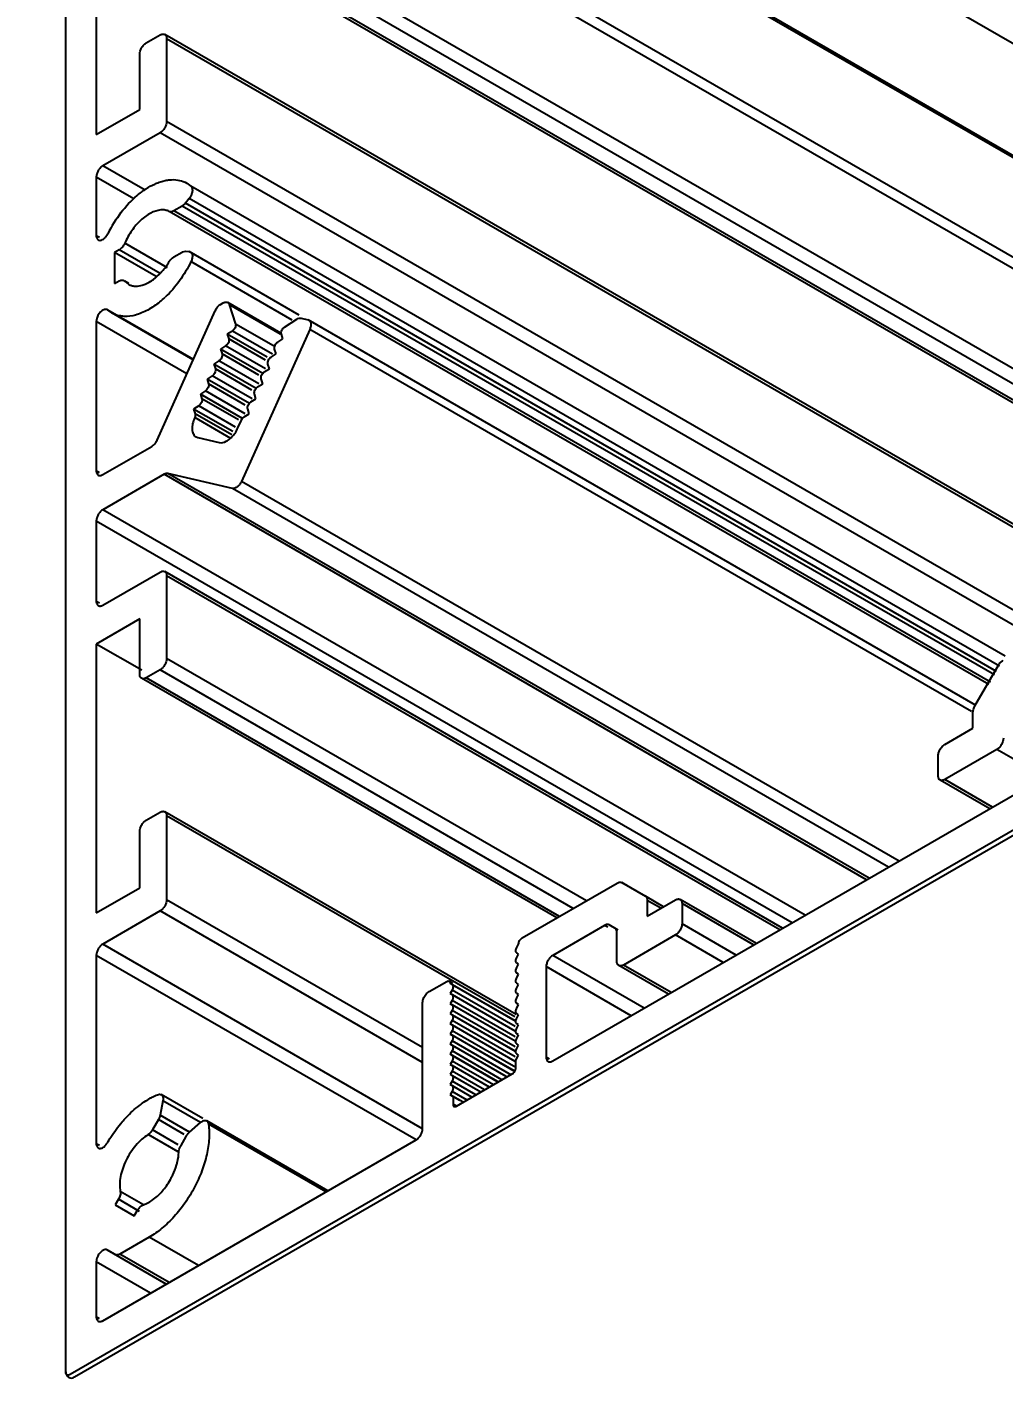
# Model space of a CAD drawing. Extents: x -1.8 to 17.5, y -14.1 to 0.
# Drawn here: x 0.893 to 2.482, y -4.994 to -2.797 of the extents above; entities that cross this region are included whole.
import ezdxf
from ezdxf import colors
from ezdxf.entities.mleader import LeaderData, LeaderLine
from ezdxf.math import Vec2, Vec3

# ---------------------------------------------------------------- set-up
doc = ezdxf.new("R2010")
doc.units = 0
doc.header["$LTSCALE"] = 0.5
doc.header["$MEASUREMENT"] = 0
doc.layers.add('FAB DWG', color=221, linetype='CONTINUOUS')
doc.layers.add('Housing', color=150, linetype='CONTINUOUS')
doc.styles.get("Standard").update_dxf_attribs({"font": 'arial.ttf'})

msp = doc.modelspace()

# ---------------------------------------------------------------- linework, layer by layer
at = {"layer": 'Housing', "linetype": 'Continuous', "lineweight": 25, "transparency": 16777216}
for p, q in [((0.95586, -2.89845), (0.95586, -1.73831)), ((3.28914, -3.28121), (1.10381, -2.01952)), ((3.2731, -3.45435), (1.17423, -2.24258)), ((3.2715, -3.45712), (1.17726, -2.24801)), ((3.25662, -3.61069), (1.12626, -2.38073)), ((3.24056, -3.61996), (1.11991, -2.39561)), ((1.00536, -2.53485), (1.00536, -2.97249)), ((3.09947, -3.70142), (1.11991, -2.55853)), ((3.05124, -3.72927), (1.07918, -2.5907)), ((3.05563, -3.72673), (1.08668, -2.58996)), ((3.07826, -3.71367), (1.1093, -2.5769)), ((1.08668, -2.82348), (1.1093, -2.81042)), ((2.74923, -3.75215), (1.1168, -2.80967)), ((2.74703, -3.75595), (1.11991, -2.81654)), ((1.11991, -2.81654), (1.11991, -2.95126)), ((1.07607, -2.93167), (1.07607, -2.84185)), ((0.95586, -4.98799), (0.95586, -2.89845)), ((1.00536, -2.97249), (1.07607, -2.93167)), ((2.56085, -3.78318), (1.11991, -2.95126)), ((1.1093, -2.96963), (1.01597, -3.02352)), ((2.53963, -3.79543), (1.1093, -2.96963)), ((1.08495, -3.06335), (1.01597, -3.02352)), ((1.06675, -3.07733), (1.00536, -3.04189)), ((1.00536, -3.04189), (1.00536, -3.13739)), ((1.11224, -3.04882), (1.11926, -3.04713)), ((1.15263, -3.05178), (1.15955, -3.05682)), ((2.48551, -3.82235), (1.15955, -3.05682)), ((1.14512, -3.08899), (1.13143, -3.0969)), ((2.46112, -3.8646), (1.13143, -3.0969)), ((2.46797, -3.85274), (1.14512, -3.08899)), ((1.1565, -3.07673), (1.15043, -3.08429)), ((2.47133, -3.84691), (1.15043, -3.08429)), ((2.47612, -3.83861), (1.1565, -3.07673)), ((2.45893, -3.86839), (1.12423, -3.09781)), ((1.01066, -3.14045), (1.00536, -3.13739)), ((1.04277, -3.16033), (1.03522, -3.16469)), ((1.10924, -3.19871), (1.04277, -3.16033)), ((1.1211, -3.1899), (1.0516, -3.14978)), ((1.15043, -3.16269), (1.1565, -3.16323)), ((1.33589, -3.2668), (1.1565, -3.16323)), ((1.1031, -3.20389), (1.03522, -3.16469)), ((1.03522, -3.16469), (1.03522, -3.21532)), ((1.13143, -3.17202), (1.14512, -3.16411)), ((1.32456, -3.2749), (1.15955, -3.17963)), ((1.03522, -3.21532), (1.04277, -3.21096)), ((1.05829, -3.21518), (1.0516, -3.21132)), ((1.0516, -3.21132), (1.05764, -3.21631)), ((1.20774, -3.24922), (1.21184, -3.24686)), ((1.30603, -3.29617), (1.21934, -3.24611)), ((1.30518, -3.29765), (1.22196, -3.24961)), ((1.22196, -3.24961), (1.23208, -3.28115)), ((1.16339, -3.33888), (1.02425, -3.25855)), ((1.03064, -3.26307), (1.02425, -3.25855)), ((1.16308, -3.33956), (1.03063, -3.26309)), ((1.10439, -3.47022), (1.19906, -3.25946)), ((1.31183, -3.28613), (1.33211, -3.27334)), ((1.33869, -3.27174), (1.35026, -3.27442)), ((1.15288, -3.36227), (1.00536, -3.2771)), ((1.00536, -3.2771), (1.00536, -3.52037)), ((1.22694, -3.29259), (1.21865, -3.29782)), ((1.2925, -3.33044), (1.22694, -3.29259)), ((1.29405, -3.31693), (1.23208, -3.28115)), ((1.35287, -3.28997), (1.24174, -3.53739)), ((2.43677, -3.90171), (1.35026, -3.27442)), ((2.43068, -3.91225), (1.35287, -3.28997)), ((1.21599, -3.31697), (1.2077, -3.3222)), ((1.28081, -3.35439), (1.21599, -3.31697)), ((1.28347, -3.33524), (1.21865, -3.29782)), ((1.21865, -3.29782), (1.22113, -3.30553)), ((1.28075, -3.33996), (1.22113, -3.30553)), ((1.30088, -3.31051), (1.30916, -3.30529)), ((1.30916, -3.30529), (1.30669, -3.29757)), ((1.27648, -3.3619), (1.2077, -3.3222)), ((1.2077, -3.3222), (1.21018, -3.32991)), ((1.2698, -3.36434), (1.21018, -3.32991)), ((1.28993, -3.33489), (1.29821, -3.32967)), ((1.29821, -3.32967), (1.29574, -3.32195)), ((1.20504, -3.34135), (1.19675, -3.34658)), ((1.26552, -3.38628), (1.19675, -3.34658)), ((1.19675, -3.34658), (1.19923, -3.35429)), ((1.25885, -3.38872), (1.19923, -3.35429)), ((1.26986, -3.37878), (1.20504, -3.34135)), ((1.27898, -3.35927), (1.28726, -3.35405)), ((1.28726, -3.35405), (1.28479, -3.34633)), ((1.19409, -3.36573), (1.1858, -3.37096)), ((1.25457, -3.41066), (1.1858, -3.37096)), ((1.1858, -3.37096), (1.18828, -3.37867)), ((1.2479, -3.4131), (1.18828, -3.37867)), ((1.25891, -3.40316), (1.19409, -3.36573)), ((1.26802, -3.38366), (1.27631, -3.37843)), ((1.27631, -3.37843), (1.27384, -3.37071)), ((1.18314, -3.39011), (1.17485, -3.39534)), ((1.24362, -3.43505), (1.17485, -3.39534)), ((1.17485, -3.39534), (1.17733, -3.40306)), ((1.23695, -3.43748), (1.17733, -3.40306)), ((1.24796, -3.42754), (1.18314, -3.39011)), ((1.25707, -3.40804), (1.26536, -3.40281)), ((1.26536, -3.40281), (1.26289, -3.39509)), ((1.17219, -3.41449), (1.1639, -3.41972)), ((1.22748, -3.45643), (1.1639, -3.41972)), ((1.1639, -3.41972), (1.16638, -3.42744)), ((1.23181, -3.44892), (1.17219, -3.41449)), ((1.24612, -3.43242), (1.25441, -3.42719)), ((1.25441, -3.42719), (1.25194, -3.41948)), ((1.2242, -3.46752), (1.16557, -3.43367)), ((1.226, -3.46186), (1.16638, -3.42744)), ((1.23607, -3.45036), (1.24175, -3.43772)), ((1.1679, -3.46496), (1.17079, -3.46617)), ((1.17079, -3.46617), (1.20554, -3.4742)), ((1.01597, -3.52649), (1.0957, -3.48046)), ((1.01066, -3.52343), (1.00536, -3.52037)), ((1.1159, -3.52596), (1.01597, -3.58365)), ((2.25965, -4.18629), (1.1159, -3.52596)), ((2.26381, -4.18389), (1.12198, -3.52466)), ((1.22697, -3.54893), (1.12198, -3.52466)), ((2.29528, -4.16572), (1.22697, -3.54893)), ((2.31266, -4.15569), (1.24174, -3.53739)), ((3.3724, -3.60102), (0.96293, -4.99208)), ((2.1385, -4.25624), (1.00536, -3.60202)), ((1.00536, -3.60202), (1.00536, -3.73289)), ((2.15971, -4.24399), (1.01597, -3.58365)), ((0.97001, -4.99572), (3.36533, -3.61327)), ((1.01597, -3.73901), (1.1093, -3.68512)), ((2.12289, -4.26524), (1.1168, -3.68438)), ((2.1185, -4.26778), (1.11991, -3.69125)), ((1.11991, -3.69125), (1.11991, -3.82597)), ((1.01066, -3.73595), (1.00536, -3.73289)), ((1.07607, -3.76147), (1.00536, -3.80229)), ((1.07607, -3.85128), (1.07607, -3.76147)), ((1.07961, -3.84516), (1.00536, -3.80229)), ((1.00536, -3.80229), (1.00536, -4.23994)), ((1.1093, -3.84434), (1.08668, -3.85741)), ((1.7821, -4.23278), (1.1093, -3.84434)), ((1.80332, -4.22053), (1.11991, -3.82597)), ((2.43594, -3.90314), (2.47427, -3.83676)), ((1.75508, -4.24838), (1.07918, -3.85815)), ((1.75948, -4.24584), (1.08668, -3.85741)), ((2.43283, -3.93933), (2.43283, -3.91359)), ((2.38687, -3.96587), (2.43283, -3.93933)), ((2.47173, -3.97404), (2.38687, -4.02303)), ((2.54951, -4.01895), (2.47173, -3.97404)), ((1.74853, -4.48137), (2.58681, -3.99742)), ((2.37627, -4.0169), (2.37627, -3.98424)), ((2.46026, -4.07047), (2.37937, -4.02377)), ((2.46466, -4.06794), (2.38687, -4.02303)), ((1.08668, -4.08926), (1.1093, -4.0762)), ((1.68902, -4.40582), (1.1168, -4.07545)), ((1.68683, -4.40963), (1.11991, -4.08232)), ((1.11991, -4.08232), (1.11991, -4.21871)), ((1.07607, -4.19911), (1.07607, -4.10763)), ((1.69874, -4.28091), (1.85357, -4.19152)), ((1.87027, -4.19608), (1.86107, -4.19078)), ((1.86107, -4.19078), (1.8994, -4.2129)), ((1.00536, -4.23994), (1.07607, -4.19911)), ((1.92919, -4.23011), (1.8994, -4.2129)), ((1.1093, -4.23708), (1.01597, -4.29097)), ((1.53674, -4.48386), (1.1093, -4.23708)), ((1.53674, -4.45936), (1.11991, -4.21871)), ((1.9025, -4.24551), (1.94847, -4.21898)), ((1.9248, -4.23264), (1.9025, -4.21977)), ((1.9025, -4.21977), (1.9025, -4.24551)), ((2.08014, -4.28993), (1.95597, -4.21824)), ((2.07575, -4.29246), (1.95907, -4.2251)), ((1.95907, -4.2251), (1.95907, -4.25776)), ((1.83307, -4.26051), (1.74853, -4.30932)), ((1.83837, -4.26357), (1.83307, -4.26051)), ((1.8552, -4.26822), (1.84057, -4.25977)), ((1.8499, -4.26516), (1.84057, -4.25977)), ((2.04746, -4.30879), (1.95907, -4.25776)), ((1.85301, -4.319), (1.85301, -4.27202)), ((1.94847, -4.27613), (1.86361, -4.32512)), ((2.02625, -4.32104), (1.94847, -4.27613)), ((1.53664, -4.59158), (1.01597, -4.29097)), ((1.69, -4.29631), (1.69305, -4.29089)), ((1.69308, -4.30728), (1.69, -4.30535)), ((1.52603, -4.60995), (1.00536, -4.30934)), ((1.00536, -4.30934), (1.00536, -4.61613)), ((1.69, -4.31277), (1.69308, -4.30728)), ((1.69308, -4.32374), (1.69, -4.32182)), ((1.69, -4.32923), (1.69308, -4.32374)), ((1.87633, -4.40759), (1.73792, -4.32769)), ((1.73792, -4.32769), (1.73792, -4.47525)), ((1.89754, -4.39535), (1.74853, -4.30932)), ((1.937, -4.37257), (1.85611, -4.32587)), ((1.94139, -4.37003), (1.86361, -4.32512)), ((1.69308, -4.34021), (1.69, -4.33828)), ((1.69, -4.34569), (1.69308, -4.34021)), ((1.54735, -4.36831), (1.57592, -4.35182)), ((1.58595, -4.3549), (1.57992, -4.35142)), ((1.68723, -4.4162), (1.58158, -4.3552)), ((1.58466, -4.36617), (1.58158, -4.37166)), ((1.58158, -4.37166), (1.58466, -4.37359)), ((1.68723, -4.43266), (1.58158, -4.37166)), ((1.58162, -4.35522), (1.58466, -4.35713)), ((1.68716, -4.41631), (1.58466, -4.35713)), ((1.68723, -4.42539), (1.58466, -4.36617)), ((1.69308, -4.35667), (1.69, -4.35474)), ((1.69, -4.36215), (1.69308, -4.35667)), ((1.69308, -4.37313), (1.69, -4.3712)), ((1.53675, -4.59139), (1.53674, -4.38669)), ((1.58466, -4.38263), (1.58158, -4.38812)), ((1.58158, -4.38812), (1.58466, -4.39005)), ((1.68723, -4.44912), (1.58158, -4.38812)), ((1.68717, -4.43277), (1.58466, -4.37359)), ((1.68723, -4.44185), (1.58466, -4.38263)), ((1.68717, -4.44923), (1.58466, -4.39005)), ((1.69, -4.37862), (1.69308, -4.37313)), ((1.69308, -4.38959), (1.69, -4.38766)), ((1.69, -4.39508), (1.69308, -4.38959)), ((1.58466, -4.3991), (1.58158, -4.40458)), ((1.58158, -4.40458), (1.58466, -4.40651)), ((1.68723, -4.46558), (1.58158, -4.40458)), ((1.58466, -4.41556), (1.58158, -4.42104)), ((1.68723, -4.45831), (1.58466, -4.3991)), ((1.68717, -4.46569), (1.58466, -4.40651)), ((1.68723, -4.47477), (1.58466, -4.41556)), ((1.69308, -4.40605), (1.69, -4.40412)), ((1.69, -4.41154), (1.69308, -4.40605)), ((1.58158, -4.42104), (1.58466, -4.42297)), ((1.68723, -4.48204), (1.58158, -4.42104)), ((1.58466, -4.43202), (1.58158, -4.43751)), ((1.58158, -4.43751), (1.58466, -4.43943)), ((1.68558, -4.49755), (1.58158, -4.43751)), ((1.68717, -4.48215), (1.58466, -4.42297)), ((1.68873, -4.4921), (1.58466, -4.43202)), ((1.69309, -4.42251), (1.69, -4.42059)), ((1.69, -4.428), (1.69309, -4.42251)), ((1.69309, -4.43898), (1.69, -4.43705)), ((1.58466, -4.44848), (1.58158, -4.45397)), ((1.58158, -4.45397), (1.58466, -4.45589)), ((1.67298, -4.50673), (1.58158, -4.45397)), ((1.68552, -4.49766), (1.58466, -4.43943)), ((1.6816, -4.50445), (1.58466, -4.44848)), ((1.67291, -4.50684), (1.58466, -4.45589)), ((1.69, -4.44446), (1.69309, -4.43898)), ((1.69309, -4.45544), (1.69, -4.45351)), ((1.69, -4.46092), (1.69309, -4.45544)), ((1.58466, -4.46494), (1.58158, -4.47043)), ((1.58158, -4.47043), (1.58467, -4.47236)), ((1.65878, -4.515), (1.58158, -4.47043)), ((1.58467, -4.4814), (1.58158, -4.48689)), ((1.66585, -4.51181), (1.58466, -4.46494)), ((1.65872, -4.51511), (1.58467, -4.47236)), ((1.65192, -4.52023), (1.58467, -4.4814)), ((1.68843, -4.48019), (1.69309, -4.4719)), ((1.68843, -4.49262), (1.68843, -4.48019)), ((1.69309, -4.4719), (1.69, -4.46997)), ((1.74323, -4.47831), (1.73792, -4.47525)), ((1.58158, -4.48689), (1.58467, -4.48882)), ((1.64563, -4.52386), (1.58158, -4.48689)), ((1.58467, -4.49786), (1.58158, -4.50335)), ((1.58158, -4.50335), (1.58467, -4.50528)), ((1.63137, -4.53209), (1.58158, -4.50335)), ((1.6455, -4.52394), (1.58467, -4.48882)), ((1.63766, -4.52846), (1.58467, -4.49786)), ((1.5919, -4.55488), (1.68277, -4.50242)), ((1.58467, -4.51433), (1.58158, -4.51981)), ((1.58158, -4.51981), (1.58467, -4.52174)), ((1.61711, -4.54033), (1.58158, -4.51981)), ((1.63124, -4.53217), (1.58467, -4.50528)), ((1.62341, -4.53669), (1.58467, -4.51433)), ((1.61699, -4.5404), (1.58467, -4.52174)), ((1.11397, -4.54643), (1.1092, -4.56974)), ((1.17876, -4.57518), (1.11122, -4.53619)), ((1.17501, -4.58167), (1.11397, -4.54643)), ((1.58467, -4.53079), (1.58159, -4.53627)), ((1.58159, -4.53627), (1.58625, -4.53919)), ((1.60286, -4.54856), (1.58159, -4.53627)), ((1.60915, -4.54492), (1.58467, -4.53079)), ((1.59728, -4.54556), (1.58625, -4.53919)), ((1.58625, -4.53919), (1.58625, -4.55162)), ((1.5919, -4.55488), (1.58625, -4.55162)), ((1.10645, -4.57682), (1.09677, -4.59359)), ((1.1483, -4.60097), (1.10645, -4.57682)), ((1.15721, -4.59746), (1.1092, -4.56974)), ((1.15721, -4.59746), (1.17501, -4.58167)), ((1.3824, -4.69275), (1.18526, -4.57893)), ((1.37938, -4.6945), (1.18826, -4.58415)), ((1.01597, -4.9043), (1.52614, -4.60977)), ((1.13869, -4.62954), (1.0897, -4.60125)), ((1.13861, -4.61775), (1.09677, -4.59359)), ((1.14277, -4.62015), (1.15245, -4.60337)), ((1.01066, -4.61919), (1.00536, -4.61613)), ((1.08217, -4.71551), (1.04448, -4.69375)), ((1.04158, -4.7065), (1.03624, -4.71575)), ((1.03624, -4.71575), (1.06724, -4.73365)), ((1.07593, -4.72632), (1.04158, -4.7065)), ((1.06724, -4.73365), (1.07258, -4.72439)), ((1.1194, -4.84459), (1.02347, -4.7892)), ((1.03633, -4.79663), (1.02347, -4.7892)), ((1.09163, -4.76829), (1.04383, -4.79589)), ((1.17159, -4.81446), (1.09163, -4.76829)), ((1.09379, -4.85937), (1.00536, -4.80832)), ((1.00536, -4.80832), (1.00536, -4.89818)), ((1.12379, -4.84205), (1.04383, -4.79589)), ((1.01066, -4.90124), (1.00536, -4.89818))]:
    msp.add_line(p, q, dxfattribs=at)
for centre, radius, start, end in [((1.21226, -3.22711), 0.20974, 142.62871, 153.68564), ((1.00754, -3.12064), 0.16049, 309.1231, 313.28926), ((1.05118, -3.22744), 0.04115, 240.04298, 246.25343), ((1.15843, -4.65863), 0.13359, 119.09482, 121.67657), ((0.96449, -4.98895), 0.00874, 170.77762, 309.18642)]:
    msp.add_arc(centre, radius, start, end, dxfattribs=at)
for points, knots in [([(1.1093, -2.81042), (1.10996, -2.81004), (1.11127, -2.80942), (1.11328, -2.80893), (1.11517, -2.80897), (1.11631, -2.80939), (1.11681, -2.80967)], [0, 0, 0, 0, 0.2881154, 0.5482204, 0.7822317, 1, 1, 1, 1]), ([(1.11681, -2.80967), (1.1173, -2.80996), (1.11823, -2.81074), (1.11921, -2.81236), (1.11979, -2.81434), (1.11991, -2.81578), (1.11991, -2.81654)], [0, 0, 0, 0, 0.2177674, 0.4517782, 0.7118835, 1, 1, 1, 1]), ([(1.07607, -2.84185), (1.07607, -2.84011), (1.07673, -2.83645), (1.07899, -2.83129), (1.08233, -2.82675), (1.08517, -2.82435), (1.08668, -2.82348)], [0, 0, 0, 0, 0.237021, 0.5000011, 0.7629806, 1, 1, 1, 1]), ([(1.11991, -2.95126), (1.11991, -2.953), (1.11925, -2.95667), (1.11699, -2.96182), (1.11365, -2.96636), (1.11081, -2.96877), (1.1093, -2.96963)], [0, 0, 0, 0, 0.237021, 0.5000011, 0.7629806, 1, 1, 1, 1]), ([(1.01597, -3.02352), (1.01446, -3.02439), (1.01162, -3.02679), (1.00828, -3.03133), (1.00602, -3.03649), (1.00536, -3.04016), (1.00536, -3.04189)], [0, 0, 0, 0, 0.2370194, 0.4999989, 0.762979, 1, 1, 1, 1]), ([(1.04557, -3.0998), (1.05336, -3.08962), (1.06622, -3.07572), (1.08557, -3.06111), (1.09553, -3.05551), (1.10051, -3.05323)], [0, 0, 0, 0, 0.5298122, 0.7739128, 1, 1, 1, 1]), ([(1.10051, -3.05323), (1.10148, -3.05278), (1.10531, -3.05111), (1.10926, -3.04969), (1.11224, -3.04882)], [0, 0, 0, 0, 0.2573806, 1, 1, 1, 1]), ([(1.11926, -3.04713), (1.12001, -3.04699), (1.12292, -3.04649), (1.12588, -3.0462), (1.12808, -3.04611)], [0, 0, 0, 0, 0.2562496, 1, 1, 1, 1]), ([(1.12808, -3.04611), (1.13243, -3.04594), (1.141, -3.04661), (1.14905, -3.04972), (1.15263, -3.05178)], [0, 0, 0, 0, 0.513827, 1, 1, 1, 1]), ([(1.16062, -3.06937), (1.16039, -3.07003), (1.15932, -3.07264), (1.15783, -3.07508), (1.1565, -3.07673)], [0, 0, 0, 0, 0.248862, 1, 1, 1, 1]), ([(1.15955, -3.05682), (1.1602, -3.0574), (1.16159, -3.05954), (1.16208, -3.06406), (1.16128, -3.06754), (1.16062, -3.06937)], [0, 0, 0, 0, 0.1981575, 0.5592671, 1, 1, 1, 1]), ([(1.11033, -3.09549), (1.10472, -3.09599), (1.09608, -3.09902), (1.08559, -3.10558), (1.07453, -3.11469), (1.06223, -3.12914), (1.0547, -3.14262), (1.0516, -3.14978)], [0, 0, 0, 0, 0.2030967, 0.3203157, 0.4466231, 0.7186025, 1, 1, 1, 1]), ([(1.12423, -3.09781), (1.12217, -3.0968), (1.11757, -3.09538), (1.11277, -3.09527), (1.11033, -3.09549)], [0, 0, 0, 0, 0.4832071, 1, 1, 1, 1]), ([(1.13143, -3.0969), (1.13024, -3.09759), (1.12788, -3.09857), (1.12524, -3.0983), (1.12423, -3.09781)], [0, 0, 0, 0, 0.549361, 1, 1, 1, 1]), ([(1.15043, -3.08429), (1.15003, -3.08478), (1.14848, -3.08657), (1.14663, -3.08813), (1.14512, -3.08899)], [0, 0, 0, 0, 0.2662829, 1, 1, 1, 1]), ([(1.00536, -3.13739), (1.00536, -3.13814), (1.00548, -3.13959), (1.00606, -3.14157), (1.00704, -3.14319), (1.00797, -3.14397), (1.00847, -3.14425)], [0, 0, 0, 0, 0.2883647, 0.5484325, 0.7822182, 1, 1, 1, 1]), ([(1.00847, -3.14425), (1.00922, -3.14469), (1.01113, -3.14517), (1.01418, -3.14454), (1.01731, -3.14282), (1.0192, -3.14112), (1.02012, -3.14013)], [0, 0, 0, 0, 0.1981738, 0.425496, 0.6937997, 1, 1, 1, 1]), ([(1.02012, -3.14013), (1.02053, -3.13969), (1.02212, -3.13785), (1.02344, -3.13577), (1.02425, -3.13413)], [0, 0, 0, 0, 0.2456996, 1, 1, 1, 1]), ([(1.0516, -3.14978), (1.05064, -3.15201), (1.04819, -3.15602), (1.04469, -3.15923), (1.04277, -3.16033)], [0, 0, 0, 0, 0.5239884, 1, 1, 1, 1]), ([(1.14512, -3.16411), (1.14557, -3.16385), (1.14721, -3.16302), (1.1491, -3.16257), (1.15043, -3.16269)], [0, 0, 0, 0, 0.2798197, 1, 1, 1, 1]), ([(1.1565, -3.16323), (1.15713, -3.16329), (1.15836, -3.16361), (1.15994, -3.16476), (1.16108, -3.16647), (1.16172, -3.16864), (1.16188, -3.17115), (1.16144, -3.17495), (1.16045, -3.1778), (1.15955, -3.17963)], [0, 0, 0, 0, 0.0971311, 0.1932796, 0.2956465, 0.4101772, 0.5394648, 0.6835137, 1, 1, 1, 1]), ([(1.11033, -3.19779), (1.11162, -3.19642), (1.11672, -3.19066), (1.12122, -3.18438), (1.12423, -3.17942)], [0, 0, 0, 0, 0.2453843, 1, 1, 1, 1]), ([(1.15955, -3.17963), (1.15422, -3.19057), (1.14187, -3.21119), (1.12613, -3.2294), (1.11758, -3.23745)], [0, 0, 0, 0, 0.5089765, 1, 1, 1, 1]), ([(1.12423, -3.17942), (1.12518, -3.17786), (1.12729, -3.17508), (1.13, -3.17284), (1.13143, -3.17202)], [0, 0, 0, 0, 0.5254868, 1, 1, 1, 1]), ([(1.09421, -3.21139), (1.09562, -3.21049), (1.10141, -3.20648), (1.10666, -3.2017), (1.11033, -3.19779)], [0, 0, 0, 0, 0.2377601, 1, 1, 1, 1]), ([(1.04277, -3.21096), (1.04359, -3.21049), (1.0452, -3.20975), (1.04769, -3.20937), (1.04996, -3.20986), (1.05114, -3.21078), (1.0516, -3.21132)], [0, 0, 0, 0, 0.2936171, 0.5491674, 0.7772045, 1, 1, 1, 1]), ([(1.05763, -3.21632), (1.05813, -3.21661), (1.06017, -3.21769), (1.06237, -3.21846), (1.06406, -3.21885)], [0, 0, 0, 0, 0.2480451, 1, 1, 1, 1]), ([(1.06406, -3.21885), (1.06512, -3.21909), (1.06967, -3.21983), (1.07437, -3.21939), (1.07779, -3.2186)], [0, 0, 0, 0, 0.2367384, 1, 1, 1, 1]), ([(1.07779, -3.2186), (1.07915, -3.21829), (1.08492, -3.21663), (1.09033, -3.21387), (1.09421, -3.21139)], [0, 0, 0, 0, 0.2327367, 1, 1, 1, 1]), ([(1.1088, -3.24514), (1.10263, -3.25015), (1.093, -3.25681), (1.07941, -3.26332), (1.06684, -3.26766), (1.05425, -3.26942), (1.04249, -3.26796), (1.03712, -3.26621), (1.03461, -3.2651)], [0, 0, 0, 0, 0.2965115, 0.4327067, 0.5604257, 0.7913653, 0.8976133, 1, 1, 1, 1]), ([(1.19906, -3.25946), (1.20003, -3.25729), (1.20245, -3.25341), (1.20588, -3.2503), (1.20774, -3.24922)], [0, 0, 0, 0, 0.5243466, 1, 1, 1, 1]), ([(1.21184, -3.24686), (1.21249, -3.24648), (1.2138, -3.24586), (1.21582, -3.24537), (1.21771, -3.24541), (1.21884, -3.24583), (1.21934, -3.24611)], [0, 0, 0, 0, 0.2889558, 0.5489335, 0.7822771, 1, 1, 1, 1]), ([(1.21934, -3.24611), (1.21995, -3.24647), (1.22107, -3.2475), (1.22173, -3.24887), (1.22196, -3.24961)], [0, 0, 0, 0, 0.4766691, 1, 1, 1, 1]), ([(1.00662, -3.27057), (1.00642, -3.27113), (1.00574, -3.27324), (1.00536, -3.27547), (1.00536, -3.2771)], [0, 0, 0, 0, 0.2665048, 1, 1, 1, 1]), ([(1.02425, -3.25855), (1.02371, -3.25808), (1.02238, -3.25736), (1.02, -3.25718), (1.01745, -3.25787), (1.01382, -3.2599), (1.00976, -3.26408), (1.00746, -3.26828), (1.00662, -3.27057)], [0, 0, 0, 0, 0.0881009, 0.1822814, 0.2894767, 0.4123014, 0.6964309, 1, 1, 1, 1]), ([(1.33211, -3.27334), (1.33318, -3.27267), (1.33528, -3.27165), (1.33767, -3.27151), (1.33869, -3.27174)], [0, 0, 0, 0, 0.5460165, 1, 1, 1, 1]), ([(1.23208, -3.28115), (1.23237, -3.28205), (1.2324, -3.28422), (1.23143, -3.28741), (1.22959, -3.29038), (1.22788, -3.292), (1.22694, -3.29259)], [0, 0, 0, 0, 0.2151212, 0.4749075, 0.7489953, 1, 1, 1, 1]), ([(1.30669, -3.29757), (1.3064, -3.29667), (1.30636, -3.2945), (1.30734, -3.29131), (1.30918, -3.28835), (1.31089, -3.28672), (1.31183, -3.28613)], [0, 0, 0, 0, 0.2151212, 0.4749075, 0.7489953, 1, 1, 1, 1]), ([(1.35026, -3.27442), (1.35081, -3.27455), (1.35189, -3.27499), (1.35374, -3.27666), (1.35498, -3.28011), (1.3547, -3.28493), (1.35363, -3.28827), (1.35287, -3.28997)], [0, 0, 0, 0, 0.0957671, 0.1930851, 0.412381, 0.6851869, 1, 1, 1, 1]), ([(1.22113, -3.30553), (1.22142, -3.30643), (1.22145, -3.3086), (1.22048, -3.31179), (1.21864, -3.31476), (1.21693, -3.31638), (1.21599, -3.31697)], [0, 0, 0, 0, 0.2151212, 0.4749075, 0.7489953, 1, 1, 1, 1]), ([(1.29574, -3.32195), (1.29545, -3.32105), (1.29541, -3.31888), (1.29639, -3.3157), (1.29823, -3.31273), (1.29994, -3.3111), (1.30088, -3.31051)], [0, 0, 0, 0, 0.2151212, 0.4749075, 0.7489953, 1, 1, 1, 1]), ([(1.21018, -3.32991), (1.21047, -3.33081), (1.2105, -3.33298), (1.20953, -3.33617), (1.20769, -3.33914), (1.20597, -3.34076), (1.20504, -3.34135)], [0, 0, 0, 0, 0.2151212, 0.4749075, 0.7489953, 1, 1, 1, 1]), ([(1.28479, -3.34633), (1.2845, -3.34543), (1.28446, -3.34326), (1.28544, -3.34008), (1.28728, -3.33711), (1.28899, -3.33548), (1.28993, -3.33489)], [0, 0, 0, 0, 0.2151212, 0.4749075, 0.7489953, 1, 1, 1, 1]), ([(1.19923, -3.35429), (1.19952, -3.3552), (1.19955, -3.35737), (1.19857, -3.36055), (1.19673, -3.36352), (1.19502, -3.36514), (1.19409, -3.36573)], [0, 0, 0, 0, 0.2151212, 0.4749075, 0.7489953, 1, 1, 1, 1]), ([(1.27384, -3.37071), (1.27355, -3.36981), (1.27351, -3.36764), (1.27449, -3.36446), (1.27633, -3.36149), (1.27804, -3.35986), (1.27898, -3.35927)], [0, 0, 0, 0, 0.2151212, 0.4749075, 0.7489953, 1, 1, 1, 1]), ([(1.18828, -3.37867), (1.18857, -3.37958), (1.1886, -3.38175), (1.18762, -3.38493), (1.18578, -3.3879), (1.18407, -3.38952), (1.18314, -3.39011)], [0, 0, 0, 0, 0.2151212, 0.4749075, 0.7489953, 1, 1, 1, 1]), ([(1.17733, -3.40306), (1.17761, -3.40396), (1.17765, -3.40613), (1.17667, -3.40931), (1.17483, -3.41228), (1.17312, -3.4139), (1.17219, -3.41449)], [0, 0, 0, 0, 0.2151212, 0.4749075, 0.7489953, 1, 1, 1, 1]), ([(1.26289, -3.39509), (1.2626, -3.39419), (1.26256, -3.39202), (1.26354, -3.38884), (1.26538, -3.38587), (1.26709, -3.38425), (1.26802, -3.38366)], [0, 0, 0, 0, 0.2151212, 0.4749075, 0.7489953, 1, 1, 1, 1]), ([(1.25194, -3.41948), (1.25165, -3.41857), (1.25161, -3.4164), (1.25259, -3.41322), (1.25443, -3.41025), (1.25614, -3.40863), (1.25707, -3.40804)], [0, 0, 0, 0, 0.2151212, 0.4749075, 0.7489953, 1, 1, 1, 1]), ([(1.16557, -3.43367), (1.16412, -3.43683), (1.16198, -3.4431), (1.16114, -3.4511), (1.162, -3.45674), (1.16328, -3.46025), (1.16523, -3.46308), (1.16695, -3.46448), (1.16787, -3.46501)], [0, 0, 0, 0, 0.3067161, 0.5801766, 0.6996608, 0.8077327, 0.9065737, 1, 1, 1, 1]), ([(1.16638, -3.42744), (1.16667, -3.42836), (1.16671, -3.43056), (1.16605, -3.43261), (1.16557, -3.43367)], [0, 0, 0, 0, 0.4531292, 1, 1, 1, 1]), ([(1.24175, -3.43772), (1.24224, -3.43662), (1.24347, -3.43463), (1.24519, -3.43301), (1.24612, -3.43242)], [0, 0, 0, 0, 0.5214405, 1, 1, 1, 1]), ([(1.0957, -3.48046), (1.09757, -3.47938), (1.101, -3.47627), (1.10342, -3.47238), (1.10439, -3.47022)], [0, 0, 0, 0, 0.4756534, 1, 1, 1, 1]), ([(1.20554, -3.4742), (1.20936, -3.47508), (1.21486, -3.47356), (1.22027, -3.47024), (1.22443, -3.46703), (1.22723, -3.46409), (1.22895, -3.46195)], [0, 0, 0, 0, 0.4278433, 0.5593213, 0.6993181, 1, 1, 1, 1]), ([(1.22895, -3.46195), (1.22966, -3.46107), (1.2324, -3.45744), (1.23468, -3.45347), (1.23607, -3.45036)], [0, 0, 0, 0, 0.2490508, 1, 1, 1, 1]), ([(1.00536, -3.52037), (1.00536, -3.52113), (1.00548, -3.52257), (1.00606, -3.52455), (1.00704, -3.52617), (1.00797, -3.52695), (1.00846, -3.52724)], [0, 0, 0, 0, 0.2881165, 0.5482218, 0.7822326, 1, 1, 1, 1]), ([(1.00846, -3.52724), (1.00896, -3.52752), (1.0101, -3.52794), (1.01199, -3.52798), (1.014, -3.52749), (1.01531, -3.52687), (1.01597, -3.52649)], [0, 0, 0, 0, 0.2177683, 0.4517796, 0.7118846, 1, 1, 1, 1]), ([(1.12198, -3.52466), (1.12104, -3.52444), (1.11885, -3.52453), (1.11689, -3.52538), (1.1159, -3.52596)], [0, 0, 0, 0, 0.4573057, 1, 1, 1, 1]), ([(1.24174, -3.53739), (1.24094, -3.53917), (1.23945, -3.54169), (1.23696, -3.54459), (1.2336, -3.54767), (1.22967, -3.54956), (1.22697, -3.54893)], [0, 0, 0, 0, 0.2964688, 0.4411212, 0.5777601, 1, 1, 1, 1]), ([(1.01597, -3.58365), (1.01446, -3.58452), (1.01162, -3.58692), (1.00828, -3.59146), (1.00602, -3.59662), (1.00536, -3.60028), (1.00536, -3.60202)], [0, 0, 0, 0, 0.2370194, 0.4999989, 0.762979, 1, 1, 1, 1]), ([(1.1093, -3.68512), (1.10996, -3.68475), (1.11127, -3.68413), (1.11328, -3.68364), (1.11517, -3.68368), (1.11631, -3.68409), (1.11681, -3.68438)], [0, 0, 0, 0, 0.2881154, 0.5482204, 0.7822317, 1, 1, 1, 1]), ([(1.11681, -3.68438), (1.1173, -3.68467), (1.11823, -3.68544), (1.11921, -3.68706), (1.11979, -3.68905), (1.11991, -3.69049), (1.11991, -3.69125)], [0, 0, 0, 0, 0.2177674, 0.4517782, 0.7118835, 1, 1, 1, 1]), ([(1.00536, -3.73289), (1.00536, -3.73364), (1.00548, -3.73509), (1.00606, -3.73707), (1.00704, -3.73869), (1.00797, -3.73947), (1.00846, -3.73976)], [0, 0, 0, 0, 0.2881165, 0.5482218, 0.7822326, 1, 1, 1, 1]), ([(1.00846, -3.73976), (1.00896, -3.74004), (1.0101, -3.74046), (1.01199, -3.74049), (1.014, -3.74001), (1.01531, -3.73939), (1.01597, -3.73901)], [0, 0, 0, 0, 0.2177683, 0.4517796, 0.7118846, 1, 1, 1, 1]), ([(1.11991, -3.82597), (1.11991, -3.82771), (1.11925, -3.83137), (1.11699, -3.83653), (1.11365, -3.84107), (1.11081, -3.84347), (1.1093, -3.84434)], [0, 0, 0, 0, 0.237021, 0.5000011, 0.7629806, 1, 1, 1, 1]), ([(2.47427, -3.83676), (2.47523, -3.83509), (2.47741, -3.83211), (2.48026, -3.82971), (2.48177, -3.82884)], [0, 0, 0, 0, 0.525567, 1, 1, 1, 1]), ([(1.07918, -3.85815), (1.07868, -3.85786), (1.07775, -3.85709), (1.07677, -3.85546), (1.07619, -3.85348), (1.07607, -3.85204), (1.07607, -3.85128)], [0, 0, 0, 0, 0.2177674, 0.4517782, 0.7118835, 1, 1, 1, 1]), ([(1.08668, -3.85741), (1.08602, -3.85778), (1.08471, -3.8584), (1.0827, -3.85889), (1.08081, -3.85885), (1.07967, -3.85844), (1.07918, -3.85815)], [0, 0, 0, 0, 0.2881154, 0.5482204, 0.7822317, 1, 1, 1, 1]), ([(2.43283, -3.91359), (2.43283, -3.91185), (2.43349, -3.90819), (2.43498, -3.90481), (2.43594, -3.90314)], [0, 0, 0, 0, 0.4744341, 1, 1, 1, 1]), ([(2.37769, -3.9773), (2.37862, -3.97488), (2.38057, -3.97149), (2.38398, -3.96787), (2.38589, -3.96644), (2.38687, -3.96587)], [0, 0, 0, 0, 0.5217684, 0.7723383, 1, 1, 1, 1]), ([(2.48233, -3.95567), (2.48233, -3.9574), (2.48167, -3.96107), (2.47941, -3.96623), (2.47607, -3.97077), (2.47323, -3.97317), (2.47173, -3.97404)], [0, 0, 0, 0, 0.237021, 0.5000011, 0.7629806, 1, 1, 1, 1]), ([(2.37627, -3.98424), (2.37627, -3.98369), (2.37641, -3.98132), (2.37703, -3.979), (2.37769, -3.9773)], [0, 0, 0, 0, 0.2310664, 1, 1, 1, 1]), ([(2.37937, -4.02377), (2.37888, -4.02348), (2.37795, -4.02271), (2.37697, -4.02108), (2.37639, -4.0191), (2.37627, -4.01766), (2.37627, -4.0169)], [0, 0, 0, 0, 0.2177674, 0.4517782, 0.7118835, 1, 1, 1, 1]), ([(2.38687, -4.02303), (2.38622, -4.0234), (2.38491, -4.02402), (2.3829, -4.02451), (2.381, -4.02447), (2.37987, -4.02406), (2.37937, -4.02377)], [0, 0, 0, 0, 0.2881154, 0.5482204, 0.7822317, 1, 1, 1, 1]), ([(1.1093, -4.0762), (1.10996, -4.07582), (1.11127, -4.0752), (1.11328, -4.07472), (1.11517, -4.07475), (1.11631, -4.07517), (1.11681, -4.07545)], [0, 0, 0, 0, 0.2881154, 0.5482204, 0.7822317, 1, 1, 1, 1]), ([(1.11681, -4.07545), (1.1173, -4.07574), (1.11823, -4.07652), (1.11921, -4.07814), (1.11979, -4.08012), (1.11991, -4.08157), (1.11991, -4.08232)], [0, 0, 0, 0, 0.2177674, 0.4517782, 0.7118835, 1, 1, 1, 1]), ([(1.07607, -4.10763), (1.07607, -4.1059), (1.07673, -4.10223), (1.07899, -4.09707), (1.08233, -4.09253), (1.08517, -4.09013), (1.08668, -4.08926)], [0, 0, 0, 0, 0.237021, 0.5000011, 0.7629806, 1, 1, 1, 1]), ([(1.85357, -4.19152), (1.85423, -4.19114), (1.85554, -4.19052), (1.85755, -4.19003), (1.85944, -4.19008), (1.86058, -4.19049), (1.86107, -4.19078)], [0, 0, 0, 0, 0.289705, 0.5490581, 0.782282, 1, 1, 1, 1]), ([(1.8994, -4.2129), (1.89989, -4.21319), (1.90082, -4.21397), (1.9018, -4.21558), (1.90239, -4.21757), (1.9025, -4.21901), (1.9025, -4.21977)], [0, 0, 0, 0, 0.2177169, 0.450941, 0.7102945, 1, 1, 1, 1]), ([(1.94847, -4.21898), (1.94912, -4.2186), (1.95043, -4.21798), (1.95244, -4.2175), (1.95433, -4.21753), (1.95547, -4.21795), (1.95597, -4.21823)], [0, 0, 0, 0, 0.2881154, 0.5482204, 0.7822317, 1, 1, 1, 1]), ([(1.11991, -4.21871), (1.11991, -4.22045), (1.11925, -4.22411), (1.11699, -4.22927), (1.11365, -4.23381), (1.11081, -4.23621), (1.1093, -4.23708)], [0, 0, 0, 0, 0.237021, 0.5000011, 0.7629806, 1, 1, 1, 1]), ([(1.95597, -4.21823), (1.95646, -4.21852), (1.95739, -4.2193), (1.95837, -4.22092), (1.95895, -4.2229), (1.95907, -4.22435), (1.95907, -4.2251)], [0, 0, 0, 0, 0.2177674, 0.4517782, 0.7118835, 1, 1, 1, 1]), ([(1.84057, -4.25977), (1.84007, -4.25948), (1.83894, -4.25907), (1.83705, -4.25902), (1.83504, -4.25951), (1.83373, -4.26013), (1.83307, -4.26051)], [0, 0, 0, 0, 0.217718, 0.4509419, 0.710295, 1, 1, 1, 1]), ([(1.95907, -4.25776), (1.95907, -4.25889), (1.95878, -4.26127), (1.95735, -4.26603), (1.95539, -4.26942), (1.95377, -4.27143)], [0, 0, 0, 0, 0.2276627, 0.4782331, 1, 1, 1, 1]), ([(1.69305, -4.29089), (1.69305, -4.28995), (1.69339, -4.28796), (1.69459, -4.28516), (1.69638, -4.28269), (1.69793, -4.28138), (1.69874, -4.28091)], [0, 0, 0, 0, 0.2366301, 0.4993069, 0.7625895, 1, 1, 1, 1]), ([(1.85301, -4.27202), (1.85301, -4.27126), (1.85289, -4.26982), (1.85231, -4.26783), (1.85132, -4.26622), (1.85039, -4.26544), (1.8499, -4.26516)], [0, 0, 0, 0, 0.2897055, 0.549059, 0.7822831, 1, 1, 1, 1]), ([(1.95377, -4.27143), (1.95337, -4.27192), (1.95181, -4.27371), (1.94997, -4.27527), (1.94847, -4.27613)], [0, 0, 0, 0, 0.2669229, 1, 1, 1, 1]), ([(1.01597, -4.29097), (1.01446, -4.29184), (1.01162, -4.29424), (1.00828, -4.29878), (1.00602, -4.30394), (1.00536, -4.3076), (1.00536, -4.30934)], [0, 0, 0, 0, 0.2370194, 0.4999989, 0.762979, 1, 1, 1, 1]), ([(1.69, -4.30535), (1.68949, -4.30503), (1.68861, -4.30387), (1.6883, -4.30158), (1.68876, -4.29894), (1.68951, -4.29718), (1.69, -4.29631)], [0, 0, 0, 0, 0.1873019, 0.4165229, 0.6937318, 1, 1, 1, 1]), ([(1.69, -4.32182), (1.68949, -4.32149), (1.68861, -4.32033), (1.6883, -4.31804), (1.68876, -4.3154), (1.68951, -4.31364), (1.69, -4.31277)], [0, 0, 0, 0, 0.1873019, 0.4165229, 0.6937318, 1, 1, 1, 1]), ([(1.74853, -4.30932), (1.74703, -4.31019), (1.74418, -4.31259), (1.74084, -4.31713), (1.73858, -4.32229), (1.73792, -4.32595), (1.73792, -4.32769)], [0, 0, 0, 0, 0.2370194, 0.4999989, 0.762979, 1, 1, 1, 1]), ([(1.85611, -4.32587), (1.85562, -4.32558), (1.85469, -4.3248), (1.85371, -4.32318), (1.85313, -4.3212), (1.85301, -4.31975), (1.85301, -4.319)], [0, 0, 0, 0, 0.2177674, 0.4517782, 0.7118835, 1, 1, 1, 1]), ([(1.86361, -4.32512), (1.86296, -4.3255), (1.86165, -4.32612), (1.85964, -4.3266), (1.85775, -4.32657), (1.85661, -4.32615), (1.85611, -4.32587)], [0, 0, 0, 0, 0.2881154, 0.5482204, 0.7822317, 1, 1, 1, 1]), ([(1.69, -4.33828), (1.68949, -4.33795), (1.68861, -4.33679), (1.6883, -4.3345), (1.68876, -4.33186), (1.68951, -4.3301), (1.69, -4.32923)], [0, 0, 0, 0, 0.1873019, 0.4165229, 0.6937318, 1, 1, 1, 1]), ([(1.69, -4.35474), (1.68949, -4.35442), (1.68861, -4.35325), (1.6883, -4.35096), (1.68876, -4.34833), (1.68951, -4.34656), (1.69, -4.34569)], [0, 0, 0, 0, 0.1873019, 0.4165229, 0.6937318, 1, 1, 1, 1]), ([(1.53816, -4.37974), (1.53909, -4.37733), (1.54105, -4.37394), (1.54446, -4.37032), (1.54637, -4.36888), (1.54735, -4.36831)], [0, 0, 0, 0, 0.5217678, 0.7723382, 1, 1, 1, 1]), ([(1.57592, -4.35182), (1.57658, -4.35143), (1.5779, -4.35089), (1.57938, -4.35111), (1.57992, -4.35142)], [0, 0, 0, 0, 0.5502349, 1, 1, 1, 1]), ([(1.57992, -4.35142), (1.58048, -4.35174), (1.58143, -4.35297), (1.58162, -4.35443), (1.58162, -4.35522)], [0, 0, 0, 0, 0.4496955, 1, 1, 1, 1]), ([(1.58466, -4.35713), (1.58518, -4.35745), (1.58605, -4.35861), (1.58636, -4.3609), (1.58591, -4.36354), (1.58515, -4.3653), (1.58466, -4.36617)], [0, 0, 0, 0, 0.1873018, 0.4165207, 0.6937291, 1, 1, 1, 1]), ([(1.69, -4.3712), (1.68949, -4.37088), (1.68861, -4.36972), (1.6883, -4.36742), (1.68876, -4.36479), (1.68951, -4.36302), (1.69, -4.36215)], [0, 0, 0, 0, 0.1873019, 0.4165229, 0.6937318, 1, 1, 1, 1]), ([(1.53674, -4.38669), (1.53674, -4.38614), (1.53688, -4.38377), (1.5375, -4.38144), (1.53816, -4.37974)], [0, 0, 0, 0, 0.2310649, 1, 1, 1, 1]), ([(1.58466, -4.37359), (1.58518, -4.37391), (1.58605, -4.37507), (1.58637, -4.37737), (1.58591, -4.38), (1.58515, -4.38177), (1.58466, -4.38263)], [0, 0, 0, 0, 0.1873018, 0.4165207, 0.6937291, 1, 1, 1, 1]), ([(1.58466, -4.39005), (1.58518, -4.39037), (1.58605, -4.39153), (1.58637, -4.39383), (1.58591, -4.39646), (1.58515, -4.39823), (1.58466, -4.3991)], [0, 0, 0, 0, 0.1873018, 0.4165207, 0.6937291, 1, 1, 1, 1]), ([(1.69, -4.38766), (1.68949, -4.38734), (1.68861, -4.38618), (1.6883, -4.38388), (1.68876, -4.38125), (1.68951, -4.37949), (1.69, -4.37862)], [0, 0, 0, 0, 0.1873019, 0.4165229, 0.6937318, 1, 1, 1, 1]), ([(1.58466, -4.40651), (1.58518, -4.40683), (1.58605, -4.408), (1.58637, -4.41029), (1.58591, -4.41292), (1.58515, -4.41469), (1.58466, -4.41556)], [0, 0, 0, 0, 0.1873018, 0.4165207, 0.6937291, 1, 1, 1, 1]), ([(1.69, -4.40412), (1.68949, -4.4038), (1.68861, -4.40264), (1.6883, -4.40035), (1.68876, -4.39771), (1.68951, -4.39595), (1.69, -4.39508)], [0, 0, 0, 0, 0.1873019, 0.4165229, 0.6937318, 1, 1, 1, 1]), ([(1.69, -4.42059), (1.68949, -4.42026), (1.68861, -4.4191), (1.6883, -4.41681), (1.68876, -4.41417), (1.68951, -4.41241), (1.69, -4.41154)], [0, 0, 0, 0, 0.1873031, 0.4165234, 0.6937311, 1, 1, 1, 1]), ([(1.58466, -4.42297), (1.58518, -4.4233), (1.58606, -4.42446), (1.58637, -4.42675), (1.58591, -4.42939), (1.58515, -4.43115), (1.58466, -4.43202)], [0, 0, 0, 0, 0.1873018, 0.4165207, 0.6937291, 1, 1, 1, 1]), ([(1.69, -4.43705), (1.68949, -4.43672), (1.68861, -4.43556), (1.6883, -4.43327), (1.68876, -4.43063), (1.68952, -4.42887), (1.69, -4.428)], [0, 0, 0, 0, 0.1873031, 0.4165234, 0.6937311, 1, 1, 1, 1]), ([(1.58466, -4.43943), (1.58518, -4.43976), (1.58606, -4.44092), (1.58637, -4.44321), (1.58591, -4.44585), (1.58515, -4.44761), (1.58466, -4.44848)], [0, 0, 0, 0, 0.1873018, 0.4165207, 0.6937291, 1, 1, 1, 1]), ([(1.58466, -4.45589), (1.58518, -4.45622), (1.58606, -4.45738), (1.58637, -4.45967), (1.58591, -4.46231), (1.58515, -4.46407), (1.58466, -4.46494)], [0, 0, 0, 0, 0.1873018, 0.4165207, 0.6937291, 1, 1, 1, 1]), ([(1.69, -4.45351), (1.68949, -4.45319), (1.68861, -4.45202), (1.6883, -4.44973), (1.68876, -4.4471), (1.68952, -4.44533), (1.69, -4.44446)], [0, 0, 0, 0, 0.1873031, 0.4165234, 0.6937311, 1, 1, 1, 1]), ([(1.58467, -4.47236), (1.58518, -4.47268), (1.58606, -4.47384), (1.58637, -4.47613), (1.58591, -4.47877), (1.58515, -4.48053), (1.58467, -4.4814)], [0, 0, 0, 0, 0.1873018, 0.4165207, 0.6937291, 1, 1, 1, 1]), ([(1.69, -4.46997), (1.68949, -4.46965), (1.68861, -4.46849), (1.6883, -4.46619), (1.68876, -4.46356), (1.68952, -4.46179), (1.69, -4.46092)], [0, 0, 0, 0, 0.1873031, 0.4165234, 0.6937311, 1, 1, 1, 1]), ([(1.73792, -4.47525), (1.73792, -4.47601), (1.73804, -4.47745), (1.73863, -4.47943), (1.73961, -4.48105), (1.74054, -4.48183), (1.74103, -4.48212)], [0, 0, 0, 0, 0.2881165, 0.5482219, 0.7822326, 1, 1, 1, 1]), ([(1.74103, -4.48212), (1.74152, -4.4824), (1.74266, -4.48282), (1.74456, -4.48286), (1.74657, -4.48237), (1.74788, -4.48175), (1.74853, -4.48137)], [0, 0, 0, 0, 0.2177689, 0.4517804, 0.7118851, 1, 1, 1, 1]), ([(1.58467, -4.48882), (1.58518, -4.48914), (1.58606, -4.4903), (1.58637, -4.4926), (1.58591, -4.49523), (1.58515, -4.49699), (1.58467, -4.49786)], [0, 0, 0, 0, 0.1873018, 0.4165207, 0.6937291, 1, 1, 1, 1]), ([(1.68277, -4.50242), (1.68357, -4.50195), (1.68509, -4.50067), (1.68687, -4.49825), (1.68808, -4.4955), (1.68843, -4.49355), (1.68843, -4.49262)], [0, 0, 0, 0, 0.2370201, 0.4999996, 0.7629794, 1, 1, 1, 1]), ([(1.58467, -4.50528), (1.58518, -4.5056), (1.58606, -4.50676), (1.58637, -4.50906), (1.58591, -4.51169), (1.58516, -4.51346), (1.58467, -4.51433)], [0, 0, 0, 0, 0.1873018, 0.4165207, 0.6937291, 1, 1, 1, 1]), ([(1.58467, -4.52174), (1.58518, -4.52206), (1.58606, -4.52322), (1.58637, -4.52552), (1.58591, -4.52815), (1.58516, -4.52992), (1.58467, -4.53079)], [0, 0, 0, 0, 0.1873018, 0.4165207, 0.6937291, 1, 1, 1, 1]), ([(1.07559, -4.55373), (1.07663, -4.55293), (1.08075, -4.54984), (1.08502, -4.54695), (1.08828, -4.54494)], [0, 0, 0, 0, 0.2553928, 1, 1, 1, 1]), ([(1.09347, -4.5419), (1.09445, -4.54135), (1.09828, -4.53929), (1.10221, -4.53744), (1.1052, -4.5362)], [0, 0, 0, 0, 0.2564597, 1, 1, 1, 1]), ([(1.1052, -4.5362), (1.10622, -4.53577), (1.10827, -4.53525), (1.1104, -4.53571), (1.11122, -4.53618)], [0, 0, 0, 0, 0.536715, 1, 1, 1, 1]), ([(1.11122, -4.53618), (1.11189, -4.53657), (1.11311, -4.53773), (1.11414, -4.5402), (1.11444, -4.5432), (1.1142, -4.54533), (1.11397, -4.54643)], [0, 0, 0, 0, 0.2042916, 0.4330726, 0.699584, 1, 1, 1, 1]), ([(1.04745, -4.58065), (1.04964, -4.5781), (1.05833, -4.56845), (1.06795, -4.5596), (1.07559, -4.55373)], [0, 0, 0, 0, 0.2586959, 1, 1, 1, 1]), ([(1.58625, -4.55162), (1.58625, -4.55238), (1.58644, -4.5538), (1.58736, -4.55497), (1.5879, -4.55528)], [0, 0, 0, 0, 0.5500197, 1, 1, 1, 1]), ([(1.5879, -4.55528), (1.58844, -4.55559), (1.58992, -4.55581), (1.59124, -4.55526), (1.5919, -4.55488)], [0, 0, 0, 0, 0.4499773, 1, 1, 1, 1]), ([(1.02338, -4.61447), (1.02515, -4.61146), (1.03241, -4.59967), (1.0407, -4.58851), (1.04745, -4.58065)], [0, 0, 0, 0, 0.2521641, 1, 1, 1, 1]), ([(1.1092, -4.56974), (1.10908, -4.57034), (1.10845, -4.5728), (1.10742, -4.57515), (1.10645, -4.57682)], [0, 0, 0, 0, 0.2404774, 1, 1, 1, 1]), ([(1.18826, -4.58415), (1.18928, -4.59197), (1.18958, -4.60866), (1.18568, -4.63437), (1.17761, -4.661), (1.16978, -4.67842), (1.16527, -4.68702)], [0, 0, 0, 0, 0.2212151, 0.4654383, 0.7272911, 1, 1, 1, 1]), ([(1.17501, -4.58167), (1.17585, -4.58093), (1.17758, -4.57965), (1.18032, -4.57841), (1.18297, -4.57807), (1.18459, -4.57854), (1.18526, -4.57893)], [0, 0, 0, 0, 0.3004154, 0.5669264, 0.7957076, 1, 1, 1, 1]), ([(1.18526, -4.57893), (1.18608, -4.57941), (1.18754, -4.58102), (1.18812, -4.58306), (1.18826, -4.58415)], [0, 0, 0, 0, 0.4632834, 1, 1, 1, 1]), ([(1.52614, -4.60977), (1.52764, -4.6089), (1.53049, -4.6065), (1.53383, -4.60196), (1.53609, -4.5968), (1.53675, -4.59313), (1.53675, -4.59139)], [0, 0, 0, 0, 0.23702, 0.5000009, 0.7629812, 1, 1, 1, 1]), ([(1.0897, -4.60125), (1.08607, -4.60351), (1.07897, -4.60892), (1.06598, -4.62225), (1.05544, -4.63848), (1.04811, -4.65613), (1.04459, -4.66933), (1.0432, -4.68193), (1.04376, -4.69002), (1.04448, -4.69375)], [0, 0, 0, 0, 0.1186011, 0.246753, 0.515894, 0.6493776, 0.7765648, 0.8942804, 1, 1, 1, 1]), ([(1.09677, -4.59359), (1.09585, -4.59518), (1.09378, -4.59803), (1.09111, -4.60037), (1.0897, -4.60125)], [0, 0, 0, 0, 0.5230425, 1, 1, 1, 1]), ([(1.15245, -4.60337), (1.15278, -4.60281), (1.15413, -4.60066), (1.1558, -4.59871), (1.15721, -4.59746)], [0, 0, 0, 0, 0.2575376, 1, 1, 1, 1]), ([(1.00536, -4.61613), (1.00536, -4.61688), (1.00548, -4.61832), (1.00606, -4.6203), (1.00704, -4.62193), (1.00797, -4.62271), (1.00847, -4.62299)], [0, 0, 0, 0, 0.2874779, 0.5475209, 0.7819885, 1, 1, 1, 1]), ([(1.00847, -4.62299), (1.00908, -4.62335), (1.01056, -4.62381), (1.01299, -4.6236), (1.01554, -4.6226), (1.01715, -4.62153), (1.01795, -4.62089)], [0, 0, 0, 0, 0.2079019, 0.4371486, 0.7005587, 1, 1, 1, 1]), ([(1.01795, -4.62089), (1.01902, -4.62003), (1.02102, -4.61803), (1.02265, -4.61572), (1.02338, -4.61447)], [0, 0, 0, 0, 0.4874624, 1, 1, 1, 1]), ([(1.13617, -4.65079), (1.13669, -4.64903), (1.13846, -4.64226), (1.13949, -4.63527), (1.13967, -4.63011)], [0, 0, 0, 0, 0.2623282, 1, 1, 1, 1]), ([(1.13967, -4.63011), (1.13973, -4.62844), (1.14041, -4.62496), (1.14185, -4.62174), (1.14277, -4.62015)], [0, 0, 0, 0, 0.4769586, 1, 1, 1, 1]), ([(1.12741, -4.67205), (1.12833, -4.67033), (1.13179, -4.66348), (1.13457, -4.65629), (1.13617, -4.65079)], [0, 0, 0, 0, 0.2543589, 1, 1, 1, 1]), ([(1.0987, -4.70645), (1.10451, -4.7021), (1.11533, -4.69146), (1.12373, -4.67889), (1.12741, -4.67205)], [0, 0, 0, 0, 0.4832116, 1, 1, 1, 1]), ([(1.04448, -4.69375), (1.04487, -4.69575), (1.04449, -4.7003), (1.04278, -4.70443), (1.04158, -4.7065)], [0, 0, 0, 0, 0.4602657, 1, 1, 1, 1]), ([(1.16527, -4.68702), (1.16071, -4.69571), (1.15062, -4.71237), (1.13287, -4.73485), (1.1133, -4.75382), (1.09892, -4.76408), (1.09163, -4.76829)], [0, 0, 0, 0, 0.2652738, 0.5250909, 0.7721872, 1, 1, 1, 1]), ([(1.07258, -4.72439), (1.07378, -4.72233), (1.0765, -4.71878), (1.08025, -4.71618), (1.08217, -4.71551)], [0, 0, 0, 0, 0.5397356, 1, 1, 1, 1]), ([(1.08217, -4.71551), (1.08356, -4.71503), (1.08941, -4.71269), (1.09484, -4.70934), (1.0987, -4.70645)], [0, 0, 0, 0, 0.233012, 1, 1, 1, 1]), ([(1.02347, -4.7892), (1.02291, -4.78888), (1.0216, -4.78845), (1.01943, -4.78851), (1.01713, -4.78924), (1.01389, -4.79113), (1.01021, -4.7948), (1.00802, -4.79847), (1.00715, -4.80048)], [0, 0, 0, 0, 0.0881973, 0.184939, 0.2942576, 0.417607, 0.6980973, 1, 1, 1, 1]), ([(1.00715, -4.80048), (1.00658, -4.80178), (1.00573, -4.80435), (1.00536, -4.80704), (1.00536, -4.80832)], [0, 0, 0, 0, 0.5255819, 1, 1, 1, 1]), ([(1.04383, -4.79589), (1.04317, -4.79627), (1.04186, -4.79689), (1.03985, -4.79738), (1.03796, -4.79733), (1.03682, -4.79691), (1.03633, -4.79663)], [0, 0, 0, 0, 0.289705, 0.5490581, 0.782282, 1, 1, 1, 1]), ([(1.00536, -4.89818), (1.00536, -4.89894), (1.00548, -4.90038), (1.00606, -4.90236), (1.00704, -4.90398), (1.00797, -4.90476), (1.00846, -4.90505)], [0, 0, 0, 0, 0.2881165, 0.5482219, 0.7822326, 1, 1, 1, 1]), ([(1.00846, -4.90505), (1.00896, -4.90533), (1.0101, -4.90575), (1.01199, -4.90579), (1.014, -4.9053), (1.01531, -4.90468), (1.01597, -4.9043)], [0, 0, 0, 0, 0.2177689, 0.4517804, 0.7118851, 1, 1, 1, 1]), ([(0.95793, -4.99257), (0.9576, -4.99238), (0.95698, -4.99186), (0.95607, -4.99035), (0.95586, -4.98895), (0.95586, -4.98799)], [0, 0, 0, 0, 0.2184136, 0.4531189, 1, 1, 1, 1]), ([(0.96293, -4.99208), (0.96211, -4.99255), (0.96079, -4.99307), (0.95902, -4.99304), (0.95826, -4.99276), (0.95793, -4.99257)], [0, 0, 0, 0, 0.5468789, 0.7815849, 1, 1, 1, 1])]:
    msp.add_open_spline(points, degree=3, knots=knots, dxfattribs=at)

# ---------------------------------------------------------------- leaders
at = {"layer": 'FAB DWG', "ltscale": 0.5, "transparency": 16777216}
ml = msp.add_multileader_mtext('Standard', dxfattribs=at)
ml.set_content('\\A1;1/4-20 x {\\H0.7x;\\S1/2;}" Screw \\P1/2-20 Locknut (X2)\\P(HW14201 & HW01020)', color=256)
ml.set_leader_properties()
ml.build(insert=Vec2(0, 0))
ml.multileader.update_dxf_attribs({"dogleg_length": 0.36, "arrow_head_size": 0.1875})
ctx = ml.context
ctx.base_point, ctx.char_height, ctx.arrow_head_size, ctx.landing_gap_size, ctx.plane_origin = Vec3(2.9029, -6.45513), 0.1875, 0.1875, 0.09, Vec3(2.04167, 5.19423)
ctx.text_align_type = 2
notes = []
notes.append((ctx, [(1, (1, 1, 0), (6.33184, -6.45513), (-1, 0), 0.45, [(0, [(7.28646, -3.66122)], 0, [])])]))
ctx.mtext.insert, ctx.mtext.width, ctx.mtext.alignment, ctx.mtext.flow_direction = Vec3(5.79184, -6.33382), 7.5887251, 3, 5
for ctx, leaders in notes:
    for number, flags, end, landing, length, lines in leaders:
        leader = LeaderData()
        leader.index, (leader.has_last_leader_line, leader.has_dogleg_vector, leader.attachment_direction) = number, flags
        leader.last_leader_point, leader.dogleg_vector, leader.dogleg_length = Vec3(end), Vec3(landing), length
        for number, points, colour, breaks in lines:
            line = LeaderLine()
            line.index, line.vertices, line.color, line.breaks = number, Vec3.list(points), colors.encode_raw_color(colour), breaks
            leader.lines.append(line)
        ctx.leaders.append(leader)

doc.saveas('drawing.dxf')
